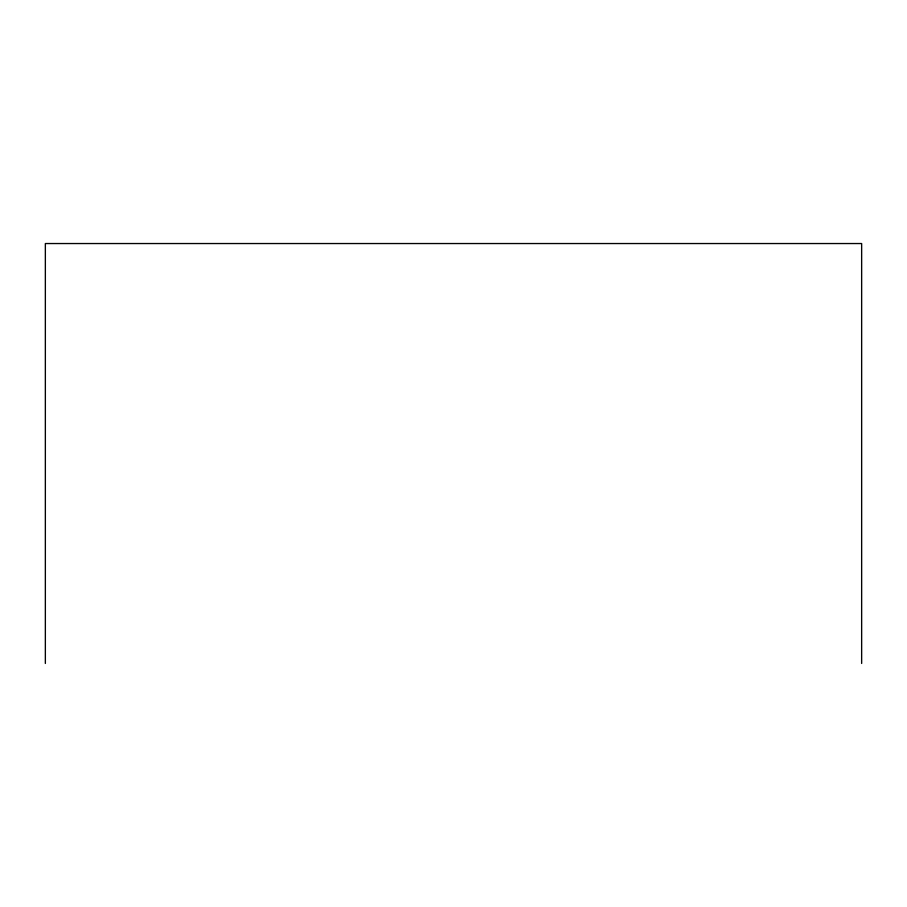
<?xml version="1.0" encoding="UTF-8"?>
<svg xmlns="http://www.w3.org/2000/svg" width="907" height="907" viewBox="0 0 907 907"><rect width="100%" height="100%" fill="white"/><g stroke="black" fill="none" stroke-linecap="round" stroke-linejoin="round"><path stroke-width="1.36" d="M861.65 663.459L861.65 243.541L45.35 243.541L45.35 663.459"/></g></svg>
